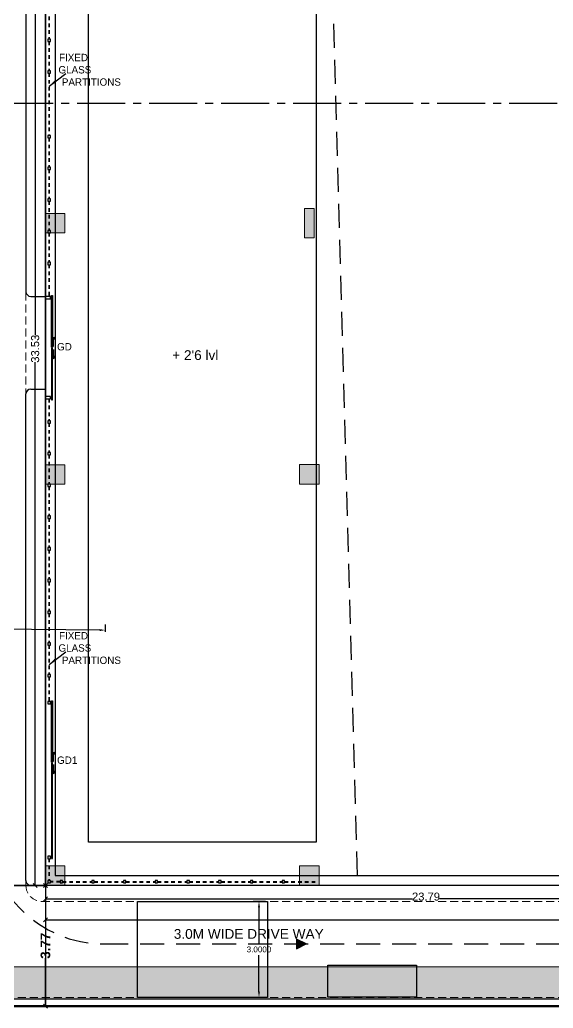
# Model space of a CAD drawing. Header units: metres. Extents: x 71870 to 72053, y 12512 to 13084.
# Drawn here: x 71909.07 to 71925.74, y 12954.9 to 12985.78 of the extents above; entities that cross this region are included whole.
import ezdxf

# ---------------------------------------------------------------- set-up
doc = ezdxf.new("R2010")
doc.units = ezdxf.units.M
doc.header["$MEASUREMENT"] = 0
for name, pattern in [('1', [0]), ('CENTER2', [1.125, 0.75, -0.125, 0.125, -0.125]), ('Dim Line', [0.375, 0.25, -0.125]), ('HIDDEN2', [0.1875, 0.125, -0.0625])]:
    doc.linetypes.add(name, pattern=pattern)
doc.layers.get('Defpoints').update_dxf_attribs({"color": 6, "lineweight": 0})
for name, color, linetype, lineweight in [('02_FB_WALL', 7, 'Continuous', 30), ('COL', 1, 'Continuous', 18), ('DIST_EXIT', 7, 'Continuous', 0)]:
    doc.layers.add(name, color=color, linetype=linetype, lineweight=lineweight)
for name, color, linetype in [('AS_AT_SITE', 6, '1'), ('BLK_1_FLR_0_ROOM_1', 2, 'Continuous'), ('BLK_1_FLR_0_ROOM_1_LIGHT_VENTILATION_1', 2, 'Continuous'), ('BLK_1_INTERNAL_VEHICULAR_ACCESS', 161, '1'), ('BLK_1_LVL_0_BLDG_FOOT_PRINT', 1, 'Continuous'), ('BLK_1_LVL_0_FRONT_SETBACK', 2, 'Continuous'), ('BLK_1_LVL_0_SIDE_SETBACK2', 102, 'Continuous'), ('DRIVE_WAY', 255, '1'), ('FMB_OR_PLR', 70, '1'), ('PLOT_BOUNDARY', 70, 'Continuous'), ('RWH', 130, 'Continuous'), ('SUPER_IMPOSED', 5, '1')]:
    doc.layers.add(name, color=color, linetype=linetype)
doc.layers.add('BLK_1_FLR_0_BLT_UP_AREA', color=52, linetype='Continuous', plot=False)
doc.styles.add('century Gothic', font='arial.ttf')
doc.styles.get("Standard").update_dxf_attribs({"font": 'arial.ttf'})
doc.styles.add('TITLE', font='GOTHIC.TTF')
doc.dimstyles.new('STAND', dxfattribs={"dimtxt": 0.25, "dimasz": 0.13, "dimexe": 0, "dimexo": 0, "dimgap": 0, "dimtad": 0, "dimzin": 0, "dimdsep": 46, "dimtxsty": 'century Gothic', "dimblk": 'OBLIQUE', "dimcen": 0.15, "dimse1": 1, "dimse2": 1, "dimclrd": 5, "dimclre": 7, "dimclrt": 5, "dimazin": 0, "dimtfac": 1, "dimtofl": 0, "dimtmove": 0, "dimatfit": 3, "dimfxl": 0, "dimtolj": 1, "dimtzin": 0, "dimlwd": -1, "dimlwe": -1, "dimarcsym": 0})
doc.dimstyles.get("Standard").update_dxf_attribs({"dimtxt": 0.18, "dimasz": 0.18, "dimexe": 0.18, "dimexo": 0.0625, "dimgap": 0.09, "dimtad": 0, "dimtih": 1, "dimtoh": 1, "dimdec": 4, "dimzin": 0, "dimdsep": 46, "dimtxsty": 'Standard', "dimcen": 0.09, "dimadec": 0, "dimazin": 0, "dimtfac": 1, "dimtdec": 4, "dimtofl": 0, "dimtmove": 0, "dimatfit": 3, "dimfxl": 0, "dimtolj": 1, "dimtzin": 0, "dimarcsym": 0})

# ---------------------------------------------------------------- blocks, each defined once
blk = doc.blocks.new('arrowww')
at = {"layer": '02_FB_WALL'}
h = blk.add_hatch(color=252, dxfattribs=at)
h.dxf.hatch_style = 1
h.paths.add_polyline_path([(156792.6, 14158.6), (156780.6, 14164.6), (156792.6, 14170.6)])
at = {"layer": '02_FB_WALL', "color": 252}
blk.add_lwpolyline([(156792.6, 14158.6), (156780.6, 14164.6), (156792.6, 14170.6)], close=True, dxfattribs=at)
blk = doc.blocks.new('*U3')
at = {"layer": 'COL'}
h = blk.add_hatch(color=8, dxfattribs=at)
h.dxf.hatch_style = 1
h.paths.add_polyline_path([(2704.9, 761), (2704.9, 737), (2680.9, 737), (2680.9, 761)])
at = {"layer": 'COL', "ltscale": 0.02}
blk.add_lwpolyline([(2704.9, 761), (2704.9, 737), (2680.9, 737), (2680.9, 761)], close=True, dxfattribs=at)
blk = doc.blocks.new('_Oblique')
at = {"color": 0, "linetype": 'ByBlock', "lineweight": -2}
blk.add_line((-0.5, -0.5), (0.5, 0.5), dxfattribs=at)
blk = doc.blocks.new('*D20')
at = {"color": 5}
for p, q in [((71909.874, 12958.732), (71909.874, 12957.237)), ((71909.874, 12954.96), (71909.874, 12956.455))]:
    blk.add_line(p, q, dxfattribs=at)
at = {"layer": 'Defpoints', "color": 0, "lineweight": 25}
for p in [(71909.874, 12958.732), (71909.874, 12954.96), (71909.874, 12954.96)]:
    blk.add_point(p, dxfattribs=at)
at = {"color": 5, "xscale": 0.13, "yscale": 0.13, "zscale": 0.13}
for p, rotation in [((71909.874, 12958.732), 90), ((71909.874, 12954.96), 270)]:
    blk.add_blockref('_Oblique', p, dxfattribs=dict(at, rotation=rotation))
at = {"color": 5, "insert": (71909.874, 12956.846), "char_height": 0.3, "attachment_point": 5, "rotation": 90, "style": 'century Gothic'}
blk.add_mtext('\\A1;{\\fArial|b1|i0|c0|p34;3.77}', dxfattribs=at)
blk = doc.blocks.new('*D21')
at = {"color": 5}
for p, q in [((71901.654, 12958.732), (71905.375, 12958.732)), ((71909.874, 12958.732), (71906.152, 12958.732))]:
    blk.add_line(p, q, dxfattribs=at)
at = {"layer": 'Defpoints', "color": 0, "lineweight": 25}
for p in [(71901.654, 12958.732), (71901.654, 12958.732), (71909.874, 12958.732)]:
    blk.add_point(p, dxfattribs=at)
at = {"color": 5, "xscale": 0.13, "yscale": 0.13, "zscale": 0.13, "rotation": 180}
blk.add_blockref('_Oblique', (71901.654, 12958.732), dxfattribs=at)
at = {"color": 5, "xscale": 0.13, "yscale": 0.13, "zscale": 0.13}
blk.add_blockref('_Oblique', (71909.874, 12958.732), dxfattribs=at)
at = {"color": 5, "insert": (71905.764, 12958.732), "char_height": 0.3, "attachment_point": 5, "style": 'century Gothic'}
blk.add_mtext('\\A1;{\\fArial|b1|i0|c0|p34;8.22}', dxfattribs=at)
blk = doc.blocks.new('*D39')
at = {"color": 5}
for p, q in [((71909.874, 12958.309), (71921.338, 12958.309)), ((71933.661, 12958.309), (71922.186, 12958.309))]:
    blk.add_line(p, q, dxfattribs=at)
at = {"layer": 'Defpoints', "color": 0, "lineweight": 25}
for p in [(71909.874, 12958.732), (71933.661, 12958.726), (71933.661, 12958.309)]:
    blk.add_point(p, dxfattribs=at)
at = {"color": 5, "xscale": 0.13, "yscale": 0.13, "zscale": 0.13, "rotation": 180}
blk.add_blockref('_Oblique', (71909.874, 12958.309), dxfattribs=at)
at = {"color": 5, "xscale": 0.13, "yscale": 0.13, "zscale": 0.13}
blk.add_blockref('_Oblique', (71933.661, 12958.309), dxfattribs=at)
at = {"color": 5, "insert": (71921.762, 12958.381), "char_height": 0.25, "attachment_point": 5, "style": 'century Gothic'}
blk.add_mtext('\\A1;23.79', dxfattribs=at)
blk = doc.blocks.new('*D50')
at = {"color": 5}
for p, q in [((71909.874, 12957.655), (71935.347, 12957.655)), ((71961.664, 12957.655), (71936.191, 12957.655))]:
    blk.add_line(p, q, dxfattribs=at)
at = {"layer": 'Defpoints', "color": 0, "lineweight": 25}
for p in [(71909.874, 12958.732), (71961.664, 12958.732), (71909.874, 12957.655)]:
    blk.add_point(p, dxfattribs=at)
at = {"color": 5, "xscale": 0.13, "yscale": 0.13, "zscale": 0.13, "rotation": 180}
blk.add_blockref('_Oblique', (71909.874, 12957.655), dxfattribs=at)
at = {"color": 5, "xscale": 0.13, "yscale": 0.13, "zscale": 0.13}
blk.add_blockref('_Oblique', (71961.664, 12957.655), dxfattribs=at)
at = {"color": 5, "insert": (71935.769, 12957.655), "char_height": 0.25, "attachment_point": 5, "style": 'century Gothic'}
blk.add_mtext('\\A1;51.79', dxfattribs=at)
blk = doc.blocks.new('*D53')
at = {"color": 5}
for p, q in [((71909.553, 12992.266), (71909.553, 12975.921)), ((71909.553, 12958.732), (71909.553, 12975.077))]:
    blk.add_line(p, q, dxfattribs=at)
at = {"layer": 'Defpoints', "color": 0, "lineweight": 25}
for p in [(71909.553, 12992.266), (71909.874, 12992.266), (71909.874, 12958.732)]:
    blk.add_point(p, dxfattribs=at)
at = {"color": 5, "xscale": 0.13, "yscale": 0.13, "zscale": 0.13}
for p, rotation in [((71909.553, 12992.266), 90), ((71909.553, 12958.732), 270)]:
    blk.add_blockref('_Oblique', p, dxfattribs=dict(at, rotation=rotation))
at = {"color": 5, "insert": (71909.553, 12975.499), "char_height": 0.25, "attachment_point": 5, "rotation": 90, "style": 'century Gothic'}
blk.add_mtext('\\A1;33.53', dxfattribs=at)
blk = doc.blocks.new('*D211')
at = {"layer": 'Defpoints', "color": 0, "lineweight": 25}
for p in [(71916.807, 12958.232), (71916.545, 12955.232), (71916.807, 12955.232)]:
    blk.add_point(p, dxfattribs=at)
at = {"layer": 'DRIVE_WAY', "color": 0, "lineweight": -2}
for p, q in [((71916.744, 12958.232), (71916.365, 12958.232)), ((71916.545, 12958.052), (71916.545, 12956.914)), ((71916.545, 12955.412), (71916.545, 12956.55)), ((71916.744, 12955.232), (71916.365, 12955.232))]:
    blk.add_line(p, q, dxfattribs=at)
at = {"layer": 'DRIVE_WAY', "color": 0, "lineweight": 25}
for points in [[(71916.515, 12958.052), (71916.575, 12958.052), (71916.545, 12958.232)], [(71916.515, 12955.412), (71916.575, 12955.412), (71916.545, 12955.232)]]:
    blk.add_solid(points, dxfattribs=at)
at = {"layer": 'DRIVE_WAY', "color": 0, "lineweight": 25, "insert": (71916.545, 12956.732), "char_height": 0.18, "attachment_point": 5}
blk.add_mtext('\\A1;3.0000', dxfattribs=at)
blk = doc.blocks.new('*D278')
at = {"layer": 'Defpoints', "color": 0, "lineweight": 25}
for p in [(71911.749, 12966.708), (71901.347, 12966.689), (71911.748, 12966.593)]:
    blk.add_point(p, dxfattribs=at)
at = {"layer": 'DIST_EXIT', "color": 0, "lineweight": -2}
for p, q in [((71901.348, 12966.751), (71901.35, 12966.983)), ((71901.528, 12966.801), (71906.024, 12966.76)), ((71911.569, 12966.709), (71907.074, 12966.75)), ((71911.749, 12966.656), (71911.751, 12966.888))]:
    blk.add_line(p, q, dxfattribs=at)
at = {"layer": 'DIST_EXIT', "color": 0, "lineweight": 25}
for points in [[(71901.528, 12966.831), (71901.528, 12966.771), (71901.348, 12966.803)], [(71911.57, 12966.739), (71911.569, 12966.679), (71911.749, 12966.708)]]:
    blk.add_solid(points, dxfattribs=at)
at = {"layer": 'DIST_EXIT', "color": 0, "insert": (71906.549, 12966.755), "char_height": 0.18, "attachment_point": 5}
blk.add_mtext('\\A1;10.4017', dxfattribs=at)
blk = doc.blocks.new('A$C493907E4')
at = {"layer": 'COL'}
h = blk.add_hatch(color=8, dxfattribs=at)
h.dxf.hatch_style = 1
h.paths.add_polyline_path([(12, 36), (12, 0), (0, 0), (0, 36)])
at = {"layer": 'COL', "ltscale": 0.02}
blk.add_lwpolyline([(12, 36), (12, 0), (0, 0), (0, 36)], close=True, dxfattribs=at)

msp = doc.modelspace()

# ---------------------------------------------------------------- hatches: boundary and pattern name
at = {"lineweight": 9}
h = msp.add_hatch(dxfattribs=at)
h.set_pattern_fill('GRAVEL', color=8)
h.set_pattern_definition([(228.01279, (71939.25207, 12977.764975), (-8, -9), [0.134536, -13.319088]), (184.96974, (71939.16207, 12977.664975), (12, 1), [0.230868, -22.855925]), (132.51045, (71938.93207, 12977.644975), (10, -11), [0.162788, -16.116033]), (267.27369, (71938.54207, 12977.394975), (1, 20), [0.210238, -20.813558]), (292.83365, (71938.53207, 12977.184975), (-5, 12), [0.206155, -20.409373]), (357.27369, (71938.61207, 12976.994975), (-20, 1), [0.210238, -20.813558]), (37.69424, (71938.82207, 12976.984975), (-13, -10), [0.278029, -27.524849]), (72.25533, (71939.04207, 12977.154975), (7, 22), [0.262488, -25.986321]), (121.42957, (71939.12207, 12977.404975), (-8, 13), [0.21095, -20.884073]), (175.23636, (71939.01207, 12977.584975), (11, -1), [0.240832, -11.800763]), (222.39744, (71938.77207, 12977.604975), (-12, -11), [0.311448, -30.833375]), (138.81407, (71939.53207, 12977.38498), (-7, 6), [0.106301, -10.523845]), (171.46923, (71939.45207, 12977.454975), (13, -2), [0.202237, -20.021511]), (225, (71939.2521, 12977.485), (-1e-16, -1), [0.14142, -1.272793]), (203.1986, (71939.18207, 12977.60498), (5, 2), [0.076158, -7.539615]), (291.8014, (71939.11207, 12977.57498), (-1, 3), [0.107703, -5.277462]), (30.96376, (71939.15207, 12977.47498), (3, 2), [0.17493, -5.656023]), (161.56505, (71939.30207, 12977.56498), (2, -1), [0.12649, -3.035787]), (16.38954, (71938.53207, 12977.574975), (10, 3), [0.1772, -17.542845]), (70.34618, (71938.70207, 12977.624975), (-4, -11), [0.148661, -14.717408]), (293.1986, (71939.30207, 12977.76498), (-2, 5), [0.152315, -7.463458]), (343.61046, (71939.36207, 12977.624975), (-10, 3), [0.1772, -17.542845]), (339.44395, (71938.53207, 12976.95498), (-5, 2), [0.17088, -8.373124]), (294.77514, (71938.69207, 12976.894975), (-5, 11), [0.143178, -14.174643]), (66.8014, (71939.31207, 12976.76498), (2, 5), [0.152315, -7.463458]), (17.35402, (71939.37207, 12976.904975), (-13, -4), [0.167631, -16.595424]), (69.44395, (71938.82207, 12976.76498), (-2, -5), [0.08544, -8.458564]), (101.30993, (71939.25207, 12976.76498), (-1, 4), [0.05099, -5.04803]), (165.96376, (71939.24207, 12976.81498), (3, -1), [0.206155, -3.91695]), (186.009, (71939.04207, 12976.864975), (10, 1), [0.19105, -18.913923]), (303.6901, (71939.15207, 12977.38498), (-1, 2), [0.144222, -3.46133]), (353.15723, (71939.23207, 12977.264975), (17, -2), [0.251794, -24.927563]), (60.9454, (71939.48207, 12977.23498), (-4, -7), [0.102956, -10.192674]), (90, (71939.5321, 12977.325), (-1, 1), [0.06, -0.94]), (120.25644, (71939.02207, 12976.894975), (4, -7), [0.138924, -13.75352]), (48.01279, (71938.95207, 12977.014975), (8, 9), [0.269072, -13.184552]), (0, (71939.1321, 12977.215), (1, 1), [0.26, -0.74]), (325.30485, (71939.39207, 12977.214975), (10, -7), [0.158114, -15.653274]), (254.0546, (71939.52207, 12977.12498), (-1, -4), [0.145602, -7.134508]), (207.64598, (71939.48207, 12976.984975), (-19, -10), [0.237065, -23.469474]), (175.42608, (71939.27207, 12976.874975), (-13, 1), [0.250799, -24.829073])])
h.paths.add_polyline_path([(71949.54752, 12956.18862), (71902.97941, 12956.18862), (71902.68395, 12963.99319), (71901.68466, 12963.95536), (71902.01655, 12955.18862), (71949.54752, 12955.18862)])
h.paths.add_polyline_path([(71927.77741, 12955.27559), (71927.77741, 12956.08033), (71927.26224, 12956.08033), (71927.26224, 12955.27559)], flags=24)
h.paths.add_polyline_path([(71928.66514, 12955.42152), (71932.92147, 12955.42152), (71932.92147, 12955.86795), (71928.66513, 12955.86795)], flags=24)

# ---------------------------------------------------------------- linework, layer by layer
at = {"color": 32, "linetype": 'Dim Line', "lineweight": 9}
for p, q in [((71909.26404, 12992.25992), (71909.26404, 12958.73195)), ((71909.76404, 12958.23195), (71950.29164, 12958.23203)), ((71906.76404, 12955.23194), (71950.79164, 12955.23203))]:
    msp.add_line(p, q, dxfattribs=at)
at = {"ltscale": 100}
for p, q in [((71909.26404, 12992.10752), (71909.26404, 12977.28662)), ((71909.87364, 12992.25992), (71909.87364, 12958.73195)), ((71909.41644, 12977.13422), (71909.87364, 12977.13422)), ((71909.41644, 12974.23862), (71909.87364, 12974.23862)), ((71909.26404, 12958.88435), (71909.26404, 12974.08622)), ((71909.87364, 12958.73195), (71909.41636, 12958.73195)), ((71917.8007, 12958.73196), (71909.87364, 12958.73195))]:
    msp.add_line(p, q, dxfattribs=at)
at = {"linetype": 'Dim Line', "ltscale": 3}
for p, q in [((71919.62724, 12959.03676), (71918.71072, 12992.03132)), ((71911.70244, 12956.90315), (71949.85324, 12956.90315))]:
    msp.add_line(p, q, dxfattribs=at)
at = {"linetype": 'HIDDEN2', "ltscale": 0.9}
for p, q in [((71909.97524, 12986.08772), (71909.97524, 12985.17332)), ((71909.99429, 12986.08772), (71909.99429, 12985.17332)), ((71909.97524, 12985.09712), (71909.97524, 12984.18272)), ((71909.99429, 12985.09712), (71909.99429, 12984.18272)), ((71909.97524, 12984.10652), (71909.97524, 12982.16342)), ((71909.99429, 12984.10652), (71909.99429, 12982.16342)), ((71909.97524, 12982.08722), (71909.97524, 12981.17282)), ((71909.99429, 12982.08722), (71909.99429, 12981.17282)), ((71909.97524, 12981.09662), (71909.97524, 12980.18222)), ((71909.99429, 12981.09662), (71909.99429, 12980.18222)), ((71909.97524, 12980.10602), (71909.97524, 12979.19162)), ((71909.99429, 12980.10602), (71909.99429, 12979.19162)), ((71909.97524, 12979.11542), (71909.97524, 12978.20102)), ((71909.99429, 12979.11542), (71909.99429, 12978.20102)), ((71909.97524, 12978.12482), (71909.97524, 12977.13422)), ((71909.99429, 12978.12482), (71909.99429, 12977.13422)), ((71909.97524, 12973.93382), (71909.97524, 12973.24802)), ((71909.99429, 12973.93382), (71909.99429, 12973.24802)), ((71909.97524, 12973.17182), (71909.97524, 12972.25742)), ((71909.99429, 12973.17182), (71909.99429, 12972.25742)), ((71909.97524, 12972.18122), (71909.97524, 12971.26682)), ((71909.99429, 12972.18122), (71909.99429, 12971.26682)), ((71909.97524, 12971.19062), (71909.97524, 12970.27622)), ((71909.99429, 12971.19062), (71909.99429, 12970.27622)), ((71909.97524, 12970.20002), (71909.97524, 12969.28562)), ((71909.99429, 12970.20002), (71909.99429, 12969.28562)), ((71909.97524, 12969.20942), (71909.97524, 12968.29502)), ((71909.99429, 12969.20942), (71909.99429, 12968.29502)), ((71909.97524, 12968.21882), (71909.97524, 12967.30442)), ((71909.99429, 12968.21882), (71909.99429, 12967.30442)), ((71909.97524, 12967.22822), (71909.97524, 12966.31382)), ((71909.99429, 12967.22822), (71909.99429, 12966.31382)), ((71909.97524, 12966.23762), (71909.97524, 12965.32322)), ((71909.99429, 12966.23762), (71909.99429, 12965.32322)), ((71909.97524, 12965.24702), (71909.97524, 12964.48257)), ((71909.99429, 12965.24702), (71909.99429, 12964.48257)), ((71909.97524, 12959.5677), (71909.97524, 12958.88435)), ((71909.99429, 12959.5677), (71909.99429, 12958.88435)), ((71910.33084, 12958.8526), (71910.02604, 12958.8526)), ((71910.33084, 12958.83355), (71910.02604, 12958.83355)), ((71910.40717, 12958.8526), (71911.32157, 12958.8526)), ((71910.40717, 12958.83355), (71911.32157, 12958.83355)), ((71911.39777, 12958.8526), (71912.31217, 12958.8526)), ((71911.39777, 12958.83355), (71912.31217, 12958.83355)), ((71912.38837, 12958.8526), (71913.30277, 12958.8526)), ((71912.38837, 12958.83355), (71913.30277, 12958.83355)), ((71913.37897, 12958.8526), (71914.29337, 12958.8526)), ((71913.37897, 12958.83355), (71914.29337, 12958.83355)), ((71914.36957, 12958.8526), (71915.28397, 12958.8526)), ((71914.36957, 12958.83355), (71915.28397, 12958.83355)), ((71915.36017, 12958.8526), (71916.27457, 12958.8526)), ((71915.36017, 12958.83355), (71916.27457, 12958.83355)), ((71916.35077, 12958.8526), (71917.26517, 12958.8526)), ((71916.35077, 12958.83355), (71917.26517, 12958.83355)), ((71917.34137, 12958.8526), (71918.40022, 12958.8526)), ((71917.34137, 12958.83355), (71918.40022, 12958.83355))]:
    msp.add_line(p, q, dxfattribs=at)
for p, q in [((71918.40022, 12959.03676), (71925.73717, 12959.03676)), ((71925.73717, 12958.73195), (71918.42562, 12958.73195))]:
    msp.add_line(p, q)
at = {"color": 10, "lineweight": 50}
msp.add_lwpolyline([(71905.79397, 12996.05349), (71900.24163, 12996.0306), (71901.79644, 12954.96002), (71974.19644, 12954.96002), (71976.50717, 12995.99501), (71976.50717, 12995.99501)], dxfattribs=at)
for points in [[(71909.94984, 12985.09712), (71910.02604, 12985.09712), (71910.02604, 12985.17332), (71909.94984, 12985.17332)], [(71909.94984, 12984.10652), (71910.02604, 12984.10652), (71910.02604, 12984.18272), (71909.94984, 12984.18272)], [(71909.94984, 12982.08722), (71910.02604, 12982.08722), (71910.02604, 12982.16342), (71909.94984, 12982.16342)], [(71909.94984, 12981.09662), (71910.02604, 12981.09662), (71910.02604, 12981.17282), (71909.94984, 12981.17282)], [(71909.94984, 12980.10602), (71910.02604, 12980.10602), (71910.02604, 12980.18222), (71909.94984, 12980.18222)], [(71909.94984, 12979.11542), (71910.02604, 12979.11542), (71910.02604, 12979.19162), (71909.94984, 12979.19162)], [(71909.94984, 12978.12482), (71910.02604, 12978.12482), (71910.02604, 12978.20102), (71909.94984, 12978.20102)], [(71909.87364, 12977.05802), (71910.02604, 12977.05802), (71910.02604, 12977.13422), (71909.87364, 12977.13422)], [(71909.87364, 12973.93382), (71910.02604, 12973.93382), (71910.02604, 12974.01002), (71909.87364, 12974.01002)], [(71909.94984, 12973.17182), (71910.02604, 12973.17182), (71910.02604, 12973.24802), (71909.94984, 12973.24802)], [(71909.94984, 12972.18122), (71910.02604, 12972.18122), (71910.02604, 12972.25742), (71909.94984, 12972.25742)], [(71909.94984, 12971.19062), (71910.02604, 12971.19062), (71910.02604, 12971.26682), (71909.94984, 12971.26682)], [(71909.94984, 12970.20002), (71910.02604, 12970.20002), (71910.02604, 12970.27622), (71909.94984, 12970.27622)], [(71909.94984, 12969.20942), (71910.02604, 12969.20942), (71910.02604, 12969.28562), (71909.94984, 12969.28562)], [(71909.94984, 12968.21882), (71910.02604, 12968.21882), (71910.02604, 12968.29502), (71909.94984, 12968.29502)], [(71909.94984, 12967.22822), (71910.02604, 12967.22822), (71910.02604, 12967.30442), (71909.94984, 12967.30442)], [(71909.94984, 12966.23762), (71910.02604, 12966.23762), (71910.02604, 12966.31382), (71909.94984, 12966.31382)], [(71909.94984, 12965.24702), (71910.02604, 12965.24702), (71910.02604, 12965.32322), (71909.94984, 12965.32322)], [(71909.94984, 12964.40637), (71910.02604, 12964.40637), (71910.02604, 12964.48257), (71909.94984, 12964.48257)], [(71909.94984, 12959.5677), (71910.02604, 12959.5677), (71910.02604, 12959.6439), (71909.94984, 12959.6439)], [(71909.94984, 12958.80815), (71910.02604, 12958.80815), (71910.02604, 12958.88435), (71909.94984, 12958.88435)], [(71910.33097, 12958.80815), (71910.40717, 12958.80815), (71910.40717, 12958.88435), (71910.33097, 12958.88435)], [(71911.39777, 12958.80815), (71911.39777, 12958.88435), (71911.32157, 12958.88435), (71911.32157, 12958.80815)], [(71912.38837, 12958.80815), (71912.38837, 12958.88435), (71912.31217, 12958.88435), (71912.31217, 12958.80815)], [(71913.37897, 12958.80815), (71913.37897, 12958.88435), (71913.30277, 12958.88435), (71913.30277, 12958.80815)], [(71914.36957, 12958.80815), (71914.36957, 12958.88435), (71914.29337, 12958.88435), (71914.29337, 12958.80815)], [(71915.36017, 12958.80815), (71915.36017, 12958.88435), (71915.28397, 12958.88435), (71915.28397, 12958.80815)], [(71916.35077, 12958.80815), (71916.35077, 12958.88435), (71916.27457, 12958.88435), (71916.27457, 12958.80815)], [(71917.34137, 12958.80815), (71917.34137, 12958.88435), (71917.26517, 12958.88435), (71917.26517, 12958.80815)]]:
    msp.add_lwpolyline(points, close=True)
at = {"color": 1, "linetype": 'CENTER2', "lineweight": 25, "ltscale": 2}
msp.add_lwpolyline([(71908.60942, 12983.17063), (71972.56641, 12983.17063)], dxfattribs=at)
at = {"ltscale": 100}
for points in [[(71910.09157, 12975.54333), (71910.06509, 12975.54333), (71910.06509, 12977.1661), (71910.09157, 12977.1661)], [(71910.09157, 12975.52908), (71910.06509, 12975.52908), (71910.06509, 12973.90193), (71910.09157, 12973.90193)], [(71910.09157, 12962.58025), (71910.06509, 12962.58025), (71910.06509, 12964.50092), (71910.09157, 12964.50092)], [(71910.09157, 12962.566), (71910.06509, 12962.566), (71910.06509, 12959.56919), (71910.09157, 12959.56919)]]:
    msp.add_lwpolyline(points, close=True, dxfattribs=at)
for points in [[(71910.12885, 12975.56541), (71910.12885, 12975.86258), (71910.18019, 12975.77343)], [(71910.12885, 12975.47596), (71910.12885, 12975.17878), (71910.18019, 12975.26793)], [(71910.12885, 12962.60233), (71910.12885, 12962.8995), (71910.18019, 12962.81035)], [(71910.12885, 12962.51287), (71910.12885, 12962.2157), (71910.18019, 12962.30485)]]:
    msp.add_lwpolyline(points, dxfattribs=at)
at = {"color": 8, "lineweight": 9}
msp.add_lwpolyline([(71949.54752, 12955.18862), (71949.54752, 12956.18862), (71902.97941, 12956.18862), (71902.68395, 12963.99319), (71901.68466, 12963.95536), (71902.01655, 12955.18862)], close=True, dxfattribs=at)
at = {"linetype": 'Continuous', "ltscale": 2}
msp.add_lwpolyline([(71901.68466, 12963.95536), (71902.01655, 12955.18862), (71949.54752, 12955.18862)], dxfattribs=at)
at = {"color": 8, "lineweight": 9}
msp.add_lwpolyline([(71902.68395, 12963.99319), (71902.97941, 12956.18862), (71949.54752, 12956.18862)], dxfattribs=at)
at = {"ltscale": 100}
for centre, start, end in [((71909.41644, 12977.28662), 180, 270), ((71909.41644, 12974.08622), 90, 180), ((71909.41644, 12958.88435), 180, 270)]:
    msp.add_arc(centre, 0.1524, start, end, dxfattribs=at)
at = {"linetype": 'Dim Line', "ltscale": 3}
msp.add_arc((71911.70244, 12960.56075), 3.6576, 180, 270, dxfattribs=at)
at = {"color": 32, "linetype": 'Dim Line', "lineweight": 9}
msp.add_arc((71909.76404, 12958.73195), 0.5, 180, 270.000109, dxfattribs=at)
at = {"layer": 'AS_AT_SITE', "lineweight": 25}
msp.add_lwpolyline([(71905.79397, 12996.05349), (71900.24163, 12996.0306), (71901.79644, 12954.96002), (71974.19644, 12954.96002), (71976.50717, 12995.99501), (71976.50717, 12995.99501), (71905.93724, 12998.57797), (71905.79397, 12996.05349)], dxfattribs=at)
at = {"layer": 'BLK_1_FLR_0_BLT_UP_AREA', "color": 52, "lineweight": 25}
msp.add_lwpolyline([(71909.87364, 12992.26593), (71961.66366, 12992.25992), (71968.44544, 12992.25991, -0.41421279), (71971.49344, 12989.21191), (71971.49344, 12962.73047), (71961.66364, 12962.73047), (71961.66364, 12958.73195), (71909.87364, 12958.73195)], format="xyb", close=True, dxfattribs=at)
at = {"layer": 'BLK_1_FLR_0_ROOM_1', "color": 2, "lineweight": 25}
msp.add_lwpolyline([(71922.67524, 12992.03132), (71910.17844, 12991.96113), (71910.17844, 12959.03675), (71933.66107, 12959.03675), (71933.66107, 12966.04716), (71949.74373, 12966.04736), (71949.74373, 12958.96054), (71961.43504, 12958.96054), (71961.43504, 12992.03132), (71933.89251, 12992.03132), (71933.89197, 12986.56891), (71922.67524, 12986.56891)], close=True, dxfattribs=at)
at = {"layer": 'BLK_1_FLR_0_ROOM_1_LIGHT_VENTILATION_1', "color": 2, "lineweight": 25}
msp.add_lwpolyline([(71911.22194, 12990.94564), (71918.33283, 12990.94564), (71918.33283, 12960.08514), (71911.22194, 12960.08514)], close=True, dxfattribs=at)
at = {"layer": 'BLK_1_INTERNAL_VEHICULAR_ACCESS', "lineweight": 25}
msp.add_lwpolyline([(71912.74968, 12958.23195), (71916.80651, 12958.23195), (71916.80651, 12955.23195), (71912.74968, 12955.23195)], close=True, dxfattribs=at)
at = {"layer": 'BLK_1_LVL_0_BLDG_FOOT_PRINT', "color": 1, "lineweight": 25}
msp.add_lwpolyline([(71909.87364, 12992.26593), (71961.66366, 12992.25992), (71968.44544, 12992.25991, -0.41421279), (71971.49344, 12989.21191), (71971.49344, 12962.73047), (71961.66364, 12962.73047), (71961.66364, 12958.73195), (71909.87364, 12958.73195)], format="xyb", close=True, dxfattribs=at)
at = {"layer": 'BLK_1_LVL_0_FRONT_SETBACK', "color": 2, "lineweight": 25}
msp.add_lwpolyline([(71909.87364, 12992.25991), (71900.38437, 12992.25991), (71901.65364, 12958.73195), (71909.87364, 12958.73195)], close=True, dxfattribs=at)
at = {"layer": 'BLK_1_LVL_0_SIDE_SETBACK2', "color": 102, "lineweight": 25}
msp.add_lwpolyline([(71961.66364, 12958.73195), (71909.87364, 12958.73195), (71909.87364, 12954.96002), (71961.66364, 12954.96002)], close=True, dxfattribs=at)
at = {"layer": 'DRIVE_WAY', "color": 254, "lineweight": 25}
msp.add_lwpolyline([(71912.74968, 12958.23195), (71916.80651, 12958.23195), (71916.80651, 12955.23195), (71912.74968, 12955.23195)], close=True, dxfattribs=at)
at = {"layer": 'FMB_OR_PLR', "lineweight": 25}
msp.add_lwpolyline([(71905.79397, 12996.05349), (71900.24163, 12996.0306), (71901.79644, 12954.96002), (71974.19644, 12954.96002), (71976.50717, 12995.99501), (71976.50717, 12995.99501), (71905.93724, 12998.57797), (71905.79397, 12996.05349)], dxfattribs=at)
at = {"layer": 'PLOT_BOUNDARY', "color": 70, "linetype": 'ByBlock', "lineweight": 25}
msp.add_lwpolyline([(71976.50717, 12995.99501), (71905.93724, 12998.57797), (71905.79397, 12996.05349), (71900.24163, 12996.0306), (71901.79644, 12954.96002), (71974.19644, 12954.96002)], close=True, dxfattribs=at)
at = {"layer": 'RWH', "lineweight": 25, "ltscale": 400}
msp.add_lwpolyline([(71918.69081, 12955.24548), (71918.69081, 12956.24548), (71921.46752, 12956.24548), (71921.46752, 12955.24548)], close=True, dxfattribs=at)
at = {"layer": 'SUPER_IMPOSED', "lineweight": 25}
msp.add_lwpolyline([(71905.79397, 12996.05349), (71900.24163, 12996.0306), (71901.79644, 12954.96002), (71974.19644, 12954.96002), (71976.50717, 12995.99501), (71976.50717, 12995.99501), (71905.93724, 12998.57797), (71905.79397, 12996.05349)], dxfattribs=at)

# ---------------------------------------------------------------- block references
at = {"yscale": 0.0254, "zscale": 0.0254}
for name, p, xscale in [('*U3', (71841.77781, 12960.39556), 0.0254), ('*U3', (71841.77781, 12952.54697), 0.0254), ('*U3', (71849.72019, 12952.55296), 0.0254), ('*U3', (71841.77781, 12940.01206), 0.0254), ('*U3', (71849.72019, 12940.01206), 0.0254), ('arrowww', (75900.24361, 12597.12216), -0.0254)]:
    msp.add_blockref(name, p, dxfattribs=dict(at, xscale=xscale))
at = {"xscale": 0.0254, "yscale": 0.0254, "zscale": 0.0254, "rotation": 180}
msp.add_blockref('A$C493907E4', (71918.27322, 12979.87744), dxfattribs=at)

# ---------------------------------------------------------------- texts
at = {"style": 'century Gothic'}
msp.add_text("+ 2'6 lvl", height=0.3048, rotation=0.000022, dxfattribs=at).set_placement((71913.83343, 12975.14736))
at = {"char_height": 0.23, "attachment_point": 1, "style": 'TITLE'}
for s, insert, width in [('{\\W0.17082; }FIXED GLASS \\P{\\W1.249303; }PARTITIONS', (71910.27937, 12984.71316), 1.8859234), ('GD', (71910.2367, 12975.67693), 0.2917349), ('{\\W0.17082; }FIXED GLASS \\P{\\W1.249303; }PARTITIONS', (71910.27938, 12966.64819), 1.8859234), ('GD1', (71910.2367, 12962.76048), 0.2917349)]:
    msp.add_mtext(s, dxfattribs=dict(at, insert=insert, width=width))
at = {"insert": (71913.88228, 12957.36926), "char_height": 0.3048, "width": 5.0162186, "attachment_point": 1, "rotation": 0.000022, "style": 'century Gothic'}
msp.add_mtext('3.0M WIDE DRIVE WAY', dxfattribs=at)

# ---------------------------------------------------------------- dimensions: what is measured, and where the dimension line sits
dim = msp.add_linear_dim(base=(71909.55268, 12992.26593), p1=(71909.87364, 12958.73195), p2=(71909.87364, 12992.26593), angle=90, dimstyle='STAND')
dim.commit()
dim.dimension.update_dxf_attribs({"geometry": '*D53', "text_midpoint": (71909.55268, 12975.49894)})
dim = msp.add_linear_dim(base=(71901.65364, 12958.73195), p1=(71909.87364, 12958.73195), p2=(71901.65364, 12958.73195), text='{\\fArial|b1|i0|c0|p34;<>}', dimstyle='STAND', override={"dimtxt": 0.3})
dim.commit()
dim.dimension.update_dxf_attribs({"geometry": '*D21', "text_midpoint": (71905.76364, 12958.73195)})
dim = msp.add_linear_dim(base=(71909.87364, 12954.96002), p1=(71909.87364, 12958.73195), p2=(71909.87364, 12954.96002), angle=90, text='{\\fArial|b1|i0|c0|p34;<>}', dimstyle='STAND', override={"dimtxt": 0.3})
dim.commit()
dim.dimension.update_dxf_attribs({"geometry": '*D20', "text_midpoint": (71909.87364, 12956.84598)})
dim = msp.add_linear_dim(base=(71933.66107, 12958.30896), p1=(71909.87364, 12958.73195), p2=(71933.66107, 12958.72595), dimstyle='STAND', override={"dimtmove": 2})
dim.commit()
dim.dimension.update_dxf_attribs({"geometry": '*D39', "text_midpoint": (71921.76229, 12958.38079), "dimtype": 160})
dim = msp.add_linear_dim(base=(71909.87364, 12957.65535), p1=(71961.66364, 12958.73194), p2=(71909.87364, 12958.73194), dimstyle='STAND', override={"dimtmove": 2})
dim.commit()
dim.dimension.update_dxf_attribs({"geometry": '*D50', "text_midpoint": (71935.76864, 12957.65535)})
at = {"layer": 'DIST_EXIT'}
dim = msp.add_aligned_dim(p1=(71901.34705, 12966.68869), p2=(71911.74835, 12966.5933), distance=0.1143, dimstyle='Standard', dxfattribs=at)
dim.commit()
dim.dimension.update_dxf_attribs({"geometry": '*D278', "text_midpoint": (71906.54875, 12966.75528)})
at = {"layer": 'DRIVE_WAY', "color": 254, "lineweight": 25}
dim = msp.add_aligned_dim(p1=(71916.80651, 12958.23195), p2=(71916.80651, 12955.23195), distance=-0.26109, dimstyle='Standard', dxfattribs=at)
dim.commit()
dim.dimension.update_dxf_attribs({"geometry": '*D211', "text_midpoint": (71916.54542, 12956.73195)})

# ---------------------------------------------------------------- leaders
for points in [[(71909.99429, 12983.70403), (71910.50706, 12984.09788)], [(71909.99431, 12965.63907), (71910.50708, 12966.03291)]]:
    msp.add_leader(points, dimstyle='STAND', override={"dimasz": 0.23, "dimgap": 0, "dimtad": 0})

doc.saveas('drawing.dxf')
